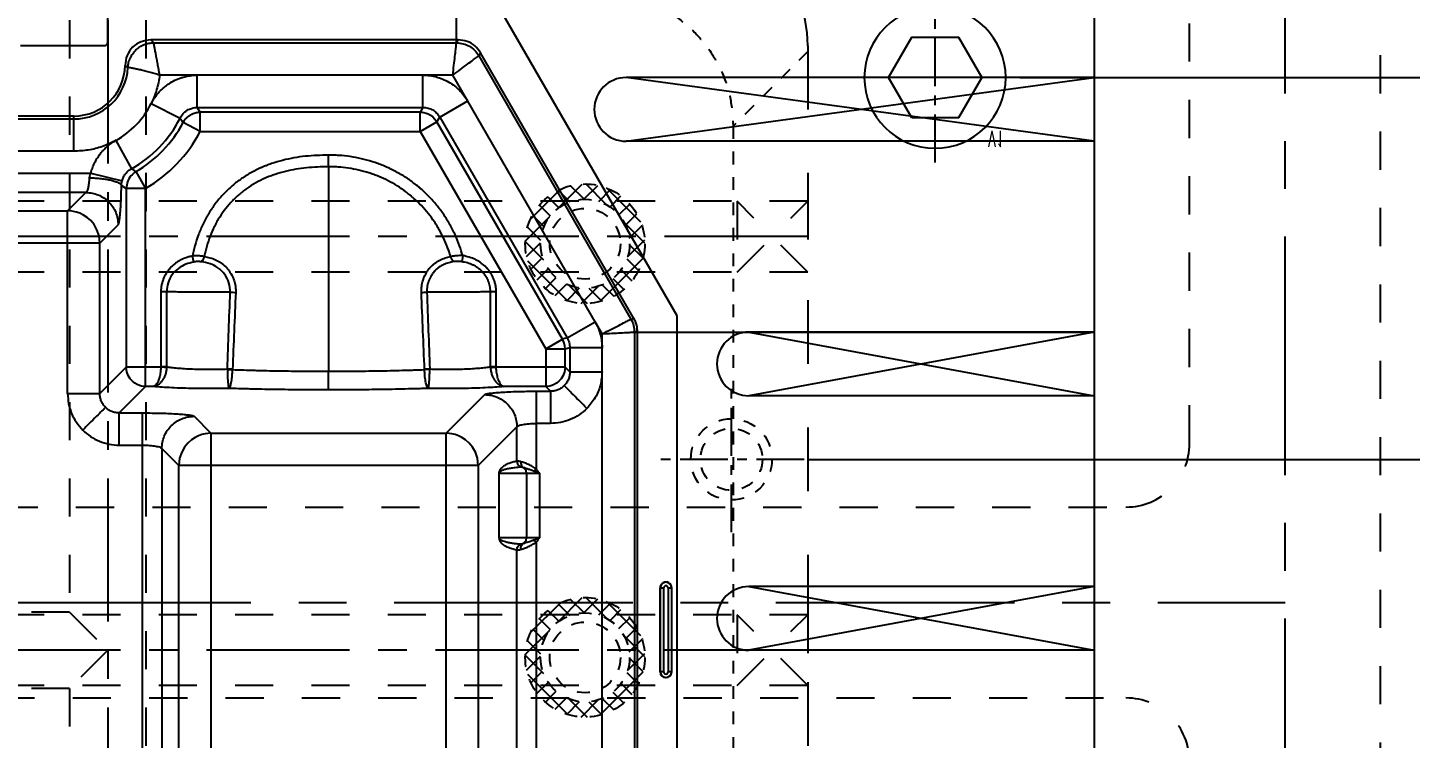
# Model space of a CAD drawing. Extents: x 14103 to 19353, y -3233 to 932.
# Drawn here: x 17406.8 to 17624.1, y 535.2 to 646.9 of the extents above; entities that cross this region are included whole.
import ezdxf
from ezdxf.enums import TextEntityAlignment as Align

# ---------------------------------------------------------------- set-up
doc = ezdxf.new("R2010")
doc.units = 0
doc.header["$LTSCALE"] = 20
doc.header["$MEASUREMENT"] = 0
for name, pattern in [('CENTER', [0.6, 0.375, -0.075, 0.075, -0.075]), ('DASHED', [0.2, 0.1, -0.1]), ('HIDDEN', [0.2, 0.1, -0.1]), ('SOLID', [0])]:
    doc.linetypes.add(name, pattern=pattern)
doc.layers.get('DEFPOINTS').update_dxf_attribs({"linetype": 'CONTINUOUS'})
for name, color, linetype in [('3a', 7, 'CONTINUOUS'), ('CK_LEVEL_1', 1, 'SOLID'), ('DEFAULT_2', 8, 'HIDDEN'), ('DIM', 3, 'CONTINUOUS'), ('HOLD DOWN', 7, 'CONTINUOUS'), ('SCREW', 7, 'CONTINUOUS'), ('VENTING', 7, 'CONTINUOUS'), ('WATER', 9, 'HIDDEN'), ('water-2', 7, 'CONTINUOUS')]:
    doc.layers.add(name, color=color, linetype=linetype)
doc.styles.add('lxy2', font='txt.shx', dxfattribs={"width": 0.6})
doc.dimstyles.new('10', dxfattribs={"dimtxt": 10, "dimasz": 5, "dimexe": 2.5, "dimexo": 0, "dimgap": 1, "dimtad": 0, "dimdsep": 46, "dimtxsty": 'lxy2', "dimcen": -3, "dimclrd": 113, "dimclre": 113, "dimclrt": 3, "dimazin": 2, "dimtfac": 1, "dimtofl": 0, "dimtmove": 0, "dimatfit": 3, "dimfxl": 1, "dimtolj": 1, "dimtzin": 0, "dimarcsym": 0})

# ---------------------------------------------------------------- blocks, each defined once
blk = doc.blocks.new('*D115')
at = {"layer": 'DEFPOINTS', "color": 0}
for p in [(17554.36, 709.09), (17770.26, 709.09), (17204.36, 164.09)]:
    blk.add_point(p, dxfattribs=at)
at = {"layer": 'DIM', "color": 113, "lineweight": -2}
blk.add_line((17554.36, 709.09), (17770.26, 709.09), dxfattribs=at)
at = {"layer": 'DIM', "color": 3, "insert": (17779.26, 709.09), "char_height": 10, "attachment_point": 5, "style": 'lxy2'}
blk.add_mtext('\\A1;545', dxfattribs=at)
blk = doc.blocks.new('*D114')
at = {"layer": 'DEFPOINTS', "color": 0}
for p in [(17517.7, 684.09), (17770.26, 684.09), (17204.36, 164.09)]:
    blk.add_point(p, dxfattribs=at)
at = {"layer": 'DIM', "color": 113, "lineweight": -2}
blk.add_line((17517.7, 684.09), (17770.26, 684.09), dxfattribs=at)
at = {"layer": 'DIM', "color": 3, "insert": (17778.76, 684.09), "char_height": 10, "attachment_point": 5, "style": 'lxy2'}
blk.add_mtext('\\A1;520', dxfattribs=at)
blk = doc.blocks.new('*D113')
at = {"layer": 'DEFPOINTS', "color": 0}
for p in [(17754.36, 864.09), (17770.26, 864.09), (17204.36, 164.09)]:
    blk.add_point(p, dxfattribs=at)
at = {"layer": 'DIM', "color": 113, "lineweight": -2}
blk.add_line((17754.36, 864.09), (17770.26, 864.09), dxfattribs=at)
at = {"layer": 'DIM', "color": 3, "insert": (17778.26, 864.09), "char_height": 10, "attachment_point": 5, "style": 'lxy2'}
blk.add_mtext('\\A1;700', dxfattribs=at)
blk = doc.blocks.new('*D117')
at = {"layer": 'DEFPOINTS', "color": 0}
for p in [(17562.7, 639.09), (17770.26, 639.09), (17204.36, 164.09)]:
    blk.add_point(p, dxfattribs=at)
at = {"layer": 'DIM', "color": 113, "lineweight": -2}
blk.add_line((17562.7, 639.09), (17770.26, 639.09), dxfattribs=at)
at = {"layer": 'DIM', "color": 3, "insert": (17779.26, 639.09), "char_height": 10, "attachment_point": 5, "style": 'lxy2'}
blk.add_mtext('\\A1;475', dxfattribs=at)
blk = doc.blocks.new('*D116')
at = {"layer": 'DEFPOINTS', "color": 0}
for p in [(17760.7, 664.09), (17770.26, 664.09), (17204.36, 164.09)]:
    blk.add_point(p, dxfattribs=at)
at = {"layer": 'DIM', "color": 113, "lineweight": -2}
blk.add_line((17760.7, 664.09), (17770.26, 664.09), dxfattribs=at)
at = {"layer": 'DIM', "color": 3, "insert": (17778.26, 664.09), "char_height": 10, "attachment_point": 5, "style": 'lxy2'}
blk.add_mtext('\\A1;500', dxfattribs=at)
blk = doc.blocks.new('*D85')
at = {"layer": 'DEFPOINTS', "color": 0}
for p in [(17529.36, 579.09), (17770.26, 579.09), (17204.36, 164.09)]:
    blk.add_point(p, dxfattribs=at)
at = {"layer": 'DIM', "color": 113, "lineweight": -2}
blk.add_line((17529.36, 579.09), (17770.26, 579.09), dxfattribs=at)
at = {"layer": 'DIM', "color": 3, "insert": (17778.26, 579.09), "char_height": 10, "attachment_point": 5, "style": 'lxy2'}
blk.add_mtext('\\A1;415', dxfattribs=at)
blk = doc.blocks.new('AC_LXY_BLK610')
at = {"layer": 'SCREW', "color": 1, "linetype": 'CENTER'}
for p, q in [((0, 13.33), (0, -13.34)), ((13.33, 0), (-13.34, 0))]:
    blk.add_line(p, q, dxfattribs=at)
at = {"layer": 'SCREW', "color": 0, "linetype": 'ByBlock'}
blk.add_lwpolyline([(-3.67, 6.35), (-7.33, 0), (-3.67, -6.35), (3.67, -6.35), (7.33, 0), (3.67, 6.35)], close=True, dxfattribs=at)
blk.add_circle((0, 0), 11.11, dxfattribs=at)
at = {"layer": 'SCREW', "style": 'lxy2', "width": 0.6}
blk.add_text('V1', height=2.5, dxfattribs=at).set_placement((9.63, 9.63), align=Align.MIDDLE_CENTER)

msp = doc.modelspace()

# ---------------------------------------------------------------- hatches: boundary and pattern name
at = {"layer": 'WATER', "linetype": 'ByBlock'}
h = msp.add_hatch(dxfattribs=at)
h.set_pattern_fill('ANSI37', color=256, scale=15, angle=90, style=0)
h.set_pattern_definition([(315, (16753.0685, 15817.9124), (1.32582521, 1.32582521), []), (45, (16753.0685, 15817.9124), (-1.32582521, 1.32582521), [])])
edge = h.paths.add_edge_path(flags=16)
edge.add_arc((17494.363, 612.97), 7, 0, 360)
edge = h.paths.add_edge_path()
edge.add_arc((17494.363, 612.97), 9.396, 0, 360)
h = msp.add_hatch(dxfattribs=at)
h.set_pattern_fill('ANSI37', color=256, scale=15, angle=90, style=0)
h.set_pattern_definition([(315, (16753.0685, 15752.9124), (1.32582521, 1.32582521), []), (45, (16753.0685, 15752.9124), (-1.32582521, 1.32582521), [])])
edge = h.paths.add_edge_path(flags=16)
edge.add_arc((17494.363, 547.97), 7, 0, 360)
edge = h.paths.add_edge_path()
edge.add_arc((17494.363, 547.97), 9.396, 0, 360)

# ---------------------------------------------------------------- linework, layer by layer
at = {"layer": '3a', "color": 4, "linetype": 'Continuous'}
for p, q in [((17419.304, 651.271), (17419.304, 644.584)), ((17508.847, 601.631), (17480.187, 651.271)), ((17418.795, 644.077), (17405.639, 644.077)), ((17474.437, 645.018), (17426.124, 645.018)), ((17426.124, 645.018), (17426.578, 644.551)), ((17426.578, 644.551), (17474.168, 644.551)), ((17474.168, 644.551), (17474.437, 645.018)), ((17477.951, 642.989), (17477.682, 642.522)), ((17477.682, 642.522), (17501.583, 601.123)), ((17502.05, 601.248), (17477.951, 642.989)), ((17473.582, 639.479), (17427.512, 639.479)), ((17433.428, 634.398), (17433.428, 639.47)), ((17468.895, 634.398), (17468.895, 639.47)), ((17495.959, 600.702), (17473.582, 639.479)), ((17426.177, 634.993), (17430.712, 632.721)), ((17471.525, 632.879), (17475.918, 635.415)), ((17414.041, 633.046), (17372.877, 633.046)), ((17372.877, 632.579), (17414.041, 632.579)), ((17414.041, 627.508), (17414.041, 633.046)), ((17433.428, 634.398), (17468.895, 634.398)), ((17433.885, 633.648), (17433.428, 634.398)), ((17468.462, 633.648), (17433.885, 633.648)), ((17433.885, 630.611), (17433.885, 633.648)), ((17468.895, 634.398), (17468.462, 633.648)), ((17468.462, 630.611), (17468.462, 633.648)), ((17471.093, 632.13), (17471.525, 632.879)), ((17471.525, 632.879), (17491.567, 598.166)), ((17433.885, 630.611), (17431.198, 632.027)), ((17433.885, 630.611), (17468.462, 630.611)), ((17468.462, 630.611), (17471.093, 632.13)), ((17468.462, 630.611), (17488.187, 596.446)), ((17490.818, 597.965), (17471.093, 632.13)), ((17420.627, 629.203), (17423.088, 624.769)), ((17414.041, 627.508), (17372.877, 627.508)), ((17352.2, 624.065), (17416.7, 624.065)), ((17416.7, 624.065), (17421.611, 622.846)), ((17423.785, 624.303), (17425.312, 621.676)), ((17421.508, 622.122), (17422.274, 621.676)), ((17422.274, 621.676), (17422.274, 593.577)), ((17425.312, 621.676), (17422.274, 621.676)), ((17425.312, 590.539), (17425.312, 621.676)), ((17415.934, 621.027), (17353.465, 621.027)), ((17413.055, 618.149), (17415.934, 621.027)), ((17334.439, 618.149), (17413.055, 618.149)), ((17413.055, 589.421), (17413.055, 618.149)), ((17418.118, 613.086), (17420.996, 615.965)), ((17418.118, 613.086), (17329.376, 613.086)), ((17418.118, 589.421), (17418.118, 613.086)), ((17432.867, 610.1), (17432.672, 611.045)), ((17475.14, 611.1), (17474.975, 610.146)), ((17428.611, 605.44), (17427.707, 605.44)), ((17427.707, 605.44), (17427.707, 593.654)), ((17428.611, 605.44), (17428.611, 593.654)), ((17480.399, 605.44), (17479.494, 605.44)), ((17479.494, 593.654), (17479.494, 605.44)), ((17480.399, 593.654), (17480.399, 605.44)), ((17491.567, 598.166), (17495.959, 600.702)), ((17497.055, 598.822), (17495.921, 600.766)), ((17501.583, 601.123), (17502.05, 601.248)), ((17508.847, 532.245), (17508.847, 601.631)), ((17488.187, 596.446), (17490.818, 597.965)), ((17491.567, 598.166), (17490.818, 597.965)), ((17497.055, 286.674), (17497.055, 598.822)), ((17502.594, 599.219), (17502.127, 599.094)), ((17502.127, 599.094), (17502.127, 286.674)), ((17502.594, 286.674), (17502.594, 599.219)), ((17488.187, 596.446), (17491.225, 596.446)), ((17488.187, 596.446), (17488.187, 590.539)), ((17491.225, 596.446), (17491.974, 596.647)), ((17491.225, 593.577), (17491.225, 596.446)), ((17491.974, 596.647), (17491.974, 592.828)), ((17491.974, 596.647), (17497.046, 596.647)), ((17422.274, 593.577), (17418.118, 589.421)), ((17427.705, 593.577), (17422.274, 593.577)), ((17428.611, 593.654), (17427.707, 593.654)), ((17480.399, 593.654), (17479.494, 593.654)), ((17491.225, 593.577), (17480.4, 593.577)), ((17491.974, 592.828), (17491.225, 593.577)), ((17491.974, 592.828), (17497.046, 592.828)), ((17413.055, 589.421), (17418.118, 589.421)), ((17425.312, 590.539), (17421.155, 586.383)), ((17426.55, 590.539), (17425.312, 590.539)), ((17472.528, 583.188), (17478.602, 589.262)), ((17488.187, 590.539), (17481.556, 590.539)), ((17486.702, 589.79), (17486.702, 577.568)), ((17486.702, 589.79), (17488.936, 589.79)), ((17488.936, 589.79), (17488.187, 590.539)), ((17488.936, 589.79), (17488.936, 584.727)), ((17421.155, 581.321), (17421.155, 586.383)), ((17421.155, 586.383), (17424.81, 586.383)), ((17424.81, 423.297), (17424.81, 586.383)), ((17432.911, 585.855), (17435.577, 583.188)), ((17488.936, 584.727), (17486.702, 584.727)), ((17435.577, 583.188), (17472.528, 583.188)), ((17435.577, 583.188), (17435.577, 426.492)), ((17472.528, 426.492), (17472.528, 583.188)), ((17483.664, 584.199), (17477.591, 578.126)), ((17483.664, 578.833), (17483.664, 584.199)), ((17421.155, 581.321), (17424.81, 581.321)), ((17427.848, 580.792), (17427.848, 428.888)), ((17430.515, 578.126), (17427.848, 580.792)), ((17477.591, 578.126), (17430.515, 578.126)), ((17430.515, 431.555), (17430.515, 578.126)), ((17477.591, 578.126), (17477.591, 431.555)), ((17480.88, 566.755), (17480.88, 576.905)), ((17480.883, 576.905), (17487.19, 576.905)), ((17485.171, 576.905), (17485.171, 566.755)), ((17486.702, 577.568), (17486.286, 577.237)), ((17487.19, 576.905), (17487.19, 566.755)), ((17487.19, 566.755), (17480.883, 566.755)), ((17486.702, 566.093), (17486.286, 566.424)), ((17486.702, 566.093), (17486.702, 443.588)), ((17483.664, 444.853), (17483.664, 564.828)), ((17506.157, 558.889), (17506.157, 545.694)), ((17506.157, 558.889), (17506.727, 558.889)), ((17506.193, 545.694), (17506.193, 558.889)), ((17506.727, 545.694), (17506.727, 558.889)), ((17507.415, 558.889), (17507.415, 545.694)), ((17507.415, 558.889), (17507.984, 558.889)), ((17507.949, 558.889), (17507.949, 545.694)), ((17507.984, 545.694), (17507.984, 558.889)), ((17506.727, 545.694), (17506.157, 545.694)), ((17507.984, 545.694), (17507.415, 545.694))]:
    msp.add_line(p, q, dxfattribs=at)
for points in [[(17468.462, 633.648), (17468.753, 633.634), (17469.05, 633.589), (17469.374, 633.506), (17469.718, 633.374), (17470.074, 633.183), (17470.432, 632.92), (17470.779, 632.573), (17471.093, 632.13)], [(17418.118, 613.086), (17417.985, 614.213), (17417.656, 615.176), (17417.201, 615.971), (17416.674, 616.609), (17416.113, 617.106), (17415.546, 617.481), (17414.99, 617.755), (17414.459, 617.943), (17413.964, 618.062), (17413.516, 618.125), (17413.055, 618.149)], [(17491.225, 596.446), (17491.178, 596.974), (17491.041, 597.485), (17490.818, 597.965)], [(17425.312, 590.539), (17425.001, 590.557), (17424.683, 590.608), (17424.337, 590.705), (17423.973, 590.857), (17423.599, 591.076), (17423.229, 591.376), (17422.88, 591.768), (17422.579, 592.264), (17422.361, 592.868), (17422.274, 593.577)], [(17491.225, 593.577), (17491.137, 592.866), (17490.918, 592.261), (17490.617, 591.766), (17490.269, 591.375), (17489.9, 591.077), (17489.529, 590.858), (17489.168, 590.707), (17488.825, 590.61), (17488.512, 590.558), (17488.187, 590.539)], [(17435.577, 583.188), (17435.1, 583.164), (17434.649, 583.098), (17434.156, 582.978), (17433.627, 582.788), (17433.075, 582.515), (17432.511, 582.139), (17431.953, 581.643), (17431.428, 581.006), (17430.975, 580.213), (17430.647, 579.251), (17430.515, 578.126)], [(17477.591, 578.126), (17477.458, 579.253), (17477.129, 580.216), (17476.674, 581.011), (17476.147, 581.649), (17475.586, 582.146), (17475.019, 582.521), (17474.463, 582.794), (17473.932, 582.983), (17473.437, 583.102), (17472.989, 583.165), (17472.528, 583.188)], [(17485.171, 576.905), (17485.105, 577.267), (17484.915, 577.581), (17484.626, 577.806)], [(17484.626, 565.854), (17484.915, 566.08), (17485.105, 566.394), (17485.171, 566.755)]]:
    msp.add_lwpolyline(points, dxfattribs=at)
for centre, radius, start, end in [((17414.041, 641.073), 8.027, 270, 359.46428), ((17414.041, 641.073), 8.494, 270, 357.35158), ((17414.041, 641.073), 13.575, 299.02666, 333.38907), ((17414.041, 641.073), 18.647, 299.02666, 333.38907), ((17414.041, 641.073), 19.396, 300.15972, 332.20102), ((17414.041, 641.073), 22.433, 300.15972, 332.20102), ((17507.071, 558.889), 0.913, 359.99999, 180.00001), ((17507.071, 558.889), 0.878, 360, 180), ((17507.071, 558.889), 0.344, 360, 180), ((17507.071, 545.694), 0.913, 180, 0), ((17507.071, 545.694), 0.878, 180, 360), ((17507.071, 545.694), 0.344, 180, 0)]:
    msp.add_arc(centre, radius, start, end, dxfattribs=at)
for points in [[(17419.304, 644.584), (17419.232, 644.324), (17419.044, 644.141), (17418.795, 644.077)], [(17426.124, 645.018), (17424.58, 644.712), (17423.268, 643.843), (17422.387, 642.54), (17422.067, 640.998)], [(17422.525, 640.681), (17422.635, 641.444), (17422.887, 642.174), (17423.273, 642.842), (17423.778, 643.426), (17424.384, 643.904), (17425.07, 644.258), (17425.81, 644.476), (17426.578, 644.551)], [(17427.512, 639.479), (17427.358, 640.342), (17427.281, 640.767), (17427.205, 641.186), (17427.058, 641.99), (17426.987, 642.375), (17426.918, 642.747), (17426.853, 643.097), (17426.792, 643.423), (17426.736, 643.722), (17426.686, 643.987), (17426.578, 644.551)], [(17473.582, 639.479), (17473.76, 641.018), (17473.92, 642.411), (17474.049, 643.526), (17474.134, 644.262), (17474.168, 644.551)], [(17474.168, 644.551), (17475.218, 644.412), (17476.196, 644.006), (17477.036, 643.362), (17477.682, 642.522)], [(17477.951, 642.989), (17477.045, 644.068), (17475.825, 644.773), (17474.437, 645.018)], [(17473.582, 639.479), (17474.826, 640.402), (17475.952, 641.238), (17476.853, 641.907), (17477.448, 642.348), (17477.682, 642.522)], [(17422.067, 640.998), (17422.37, 640.789), (17422.524, 640.679)], [(17427.512, 639.479), (17426.672, 639.725), (17426.256, 639.84), (17425.845, 639.95), (17425.056, 640.149), (17424.677, 640.239), (17424.311, 640.323), (17423.965, 640.399), (17423.643, 640.467), (17423.347, 640.526), (17423.084, 640.578), (17422.525, 640.681)], [(17427.512, 639.479), (17427.04, 637.187), (17426.159, 634.95)], [(17426.165, 634.947), (17426.186, 634.988), (17426.456, 635.484), (17426.604, 635.725), (17426.759, 635.959), (17427.454, 636.832), (17428.265, 637.602), (17428.485, 637.778), (17428.711, 637.946), (17429.176, 638.255), (17430.162, 638.774), (17430.684, 638.982), (17430.951, 639.073), (17431.22, 639.154), (17432.311, 639.383), (17433.428, 639.46), (17433.502, 639.46)], [(17468.826, 639.46), (17468.895, 639.46), (17470.992, 639.184), (17472.945, 638.376), (17474.622, 637.088), (17475.91, 635.41), (17475.946, 635.346)], [(17430.712, 632.721), (17431.186, 633.415), (17431.489, 633.705), (17431.831, 633.95), (17432.201, 634.144), (17433.428, 634.398)], [(17431.198, 632.027), (17431.035, 632.262), (17430.873, 632.493), (17430.712, 632.721)], [(17431.198, 632.027), (17431.505, 632.496), (17431.853, 632.865), (17432.216, 633.146), (17432.58, 633.351), (17432.933, 633.493), (17433.266, 633.583), (17433.572, 633.631), (17433.885, 633.648)], [(17468.895, 634.398), (17469.683, 634.297), (17470.416, 633.995), (17471.044, 633.511), (17471.525, 632.879)], [(17420.691, 629.242), (17418.517, 628.27), (17416.3, 627.695), (17414.041, 627.508)], [(17416.701, 624.065), (17416.943, 624.865), (17417.096, 625.254), (17417.267, 625.634), (17417.664, 626.36), (17418.133, 627.041), (17418.395, 627.365), (17418.674, 627.676), (17419.274, 628.248), (17419.926, 628.755), (17420.632, 629.195), (17420.697, 629.231)], [(17454.051, 626.906), (17450.406, 626.716), (17448.611, 626.461), (17446.839, 626.08), (17445.092, 625.559), (17444.228, 625.24), (17443.8, 625.065), (17443.376, 624.881), (17441.738, 624.052), (17440.194, 623.071), (17438.747, 621.931), (17438.067, 621.305), (17437.425, 620.648), (17436.251, 619.246), (17435.221, 617.728), (17434.986, 617.331), (17434.76, 616.926), (17434.34, 616.105), (17433.62, 614.416), (17433.055, 612.67), (17432.828, 611.777), (17432.728, 611.325), (17432.672, 611.045)], [(17454.055, 625.076), (17454.053, 625.637), (17454.051, 626.257), (17454.05, 626.907)], [(17475.14, 611.1), (17474.65, 612.646), (17473.979, 614.302), (17473.171, 615.905), (17472.947, 616.297), (17472.714, 616.685), (17472.226, 617.443), (17471.165, 618.885), (17469.989, 620.229), (17468.698, 621.475), (17468.357, 621.771), (17468.009, 622.06), (17467.298, 622.613), (17465.818, 623.62), (17464.266, 624.497), (17462.64, 625.243), (17461.8, 625.567), (17461.373, 625.717), (17460.944, 625.858), (17459.212, 626.329), (17457.457, 626.658), (17455.679, 626.85), (17454.781, 626.895), (17454.33, 626.905), (17454.104, 626.907), (17454.076, 626.907), (17454.062, 626.907), (17454.055, 626.907), (17454.051, 626.907)], [(17416.7, 624.065), (17416.517, 623.701), (17416.446, 623.336)], [(17421.611, 622.846), (17421.702, 623.147), (17421.823, 623.435), (17421.971, 623.708), (17422.148, 623.963), (17422.351, 624.201), (17422.577, 624.415), (17422.822, 624.604), (17423.088, 624.769)], [(17423.785, 624.303), (17422.983, 623.624), (17422.458, 622.711), (17422.274, 621.676)], [(17423.088, 624.769), (17423.317, 624.615), (17423.55, 624.459), (17423.785, 624.303)], [(17454.052, 625.076), (17450.603, 624.909), (17448.926, 624.683), (17447.282, 624.345), (17445.67, 623.88), (17444.877, 623.595), (17444.484, 623.439), (17444.097, 623.274), (17442.603, 622.53), (17441.201, 621.648), (17439.893, 620.621), (17439.281, 620.055), (17438.703, 619.461), (17437.65, 618.191), (17436.729, 616.811), (17436.52, 616.449), (17436.319, 616.081), (17435.944, 615.331), (17435.306, 613.787), (17434.808, 612.185), (17434.61, 611.364), (17434.527, 610.971)], [(17454.055, 625.076), (17454.055, 619.375), (17454.055, 613.074), (17454.055, 606.268)], [(17473.243, 610.945), (17472.894, 612.017), (17472.284, 613.534), (17471.549, 615), (17471.345, 615.359), (17471.133, 615.714), (17470.689, 616.408), (17469.723, 617.727), (17468.652, 618.957), (17467.476, 620.096), (17467.166, 620.367), (17466.848, 620.632), (17466.199, 621.138), (17464.85, 622.06), (17463.431, 622.863), (17461.945, 623.547), (17461.176, 623.845), (17460.785, 623.982), (17460.391, 624.111), (17458.803, 624.544), (17457.19, 624.847), (17455.552, 625.024), (17454.724, 625.065), (17454.055, 625.076)], [(17416.445, 623.336), (17416.417, 622.882), (17416.376, 622.457), (17416.323, 622.071), (17416.26, 621.735), (17416.187, 621.456), (17416.065, 621.161), (17415.934, 621.027)], [(17416.445, 623.336), (17417.393, 623.3), (17418.308, 623.221), (17419.156, 623.105), (17419.91, 622.953), (17420.541, 622.772), (17421.029, 622.569), (17421.355, 622.35), (17421.508, 622.122)], [(17420.996, 615.965), (17421.085, 616.153), (17421.17, 616.538), (17421.25, 617.109), (17421.322, 617.852), (17421.386, 618.748), (17421.439, 619.776), (17421.48, 620.91), (17421.508, 622.122)], [(17421.508, 622.122), (17421.541, 622.483), (17421.611, 622.846)], [(17415.934, 621.027), (17416.918, 620.926), (17417.865, 620.635), (17418.739, 620.165), (17419.505, 619.536), (17420.135, 618.77), (17420.604, 617.896), (17420.895, 616.949), (17420.996, 615.965)], [(17432.672, 611.045), (17432.174, 610.926), (17431.687, 610.775), (17430.758, 610.371), (17430.318, 610.115), (17430.106, 609.972), (17429.901, 609.822), (17429.155, 609.139), (17428.987, 608.947), (17428.827, 608.747), (17428.538, 608.329), (17428.083, 607.426), (17427.995, 607.186), (17427.919, 606.942), (17427.801, 606.45), (17427.707, 605.44)], [(17434.527, 610.971), (17434.104, 611.029), (17433.762, 611.056), (17433.402, 611.068), (17432.672, 611.045)], [(17434.026, 610.14), (17434.455, 610.698), (17434.527, 610.971)], [(17434.527, 610.971), (17435.416, 610.777), (17436.291, 610.459), (17436.72, 610.243), (17437.138, 609.983), (17437.906, 609.338), (17438.083, 609.149), (17438.253, 608.948), (17438.565, 608.521), (17439.067, 607.564), (17439.166, 607.303), (17439.278, 606.952)], [(17468.689, 606.267), (17468.909, 607.234), (17468.995, 607.487), (17469.446, 608.433), (17469.583, 608.651), (17469.729, 608.86), (17470.044, 609.247), (17470.387, 609.596), (17470.757, 609.905), (17471.548, 610.397), (17471.964, 610.584), (17472.387, 610.735), (17473.243, 610.945)], [(17475.14, 611.1), (17474.892, 611.105), (17474.64, 611.102), (17474.149, 611.075), (17473.793, 611.038), (17473.243, 610.945)], [(17473.243, 610.945), (17473.325, 610.682), (17473.767, 610.159)], [(17480.399, 605.44), (17480.373, 605.97), (17480.296, 606.491), (17480.17, 607), (17479.993, 607.499), (17479.769, 607.977), (17479.503, 608.429), (17479.195, 608.854), (17479.025, 609.056), (17478.845, 609.251), (17478.049, 609.937), (17477.608, 610.225), (17477.141, 610.475), (17476.164, 610.858), (17475.14, 611.1)], [(17432.867, 610.1), (17431.643, 609.748), (17430.477, 609.1), (17429.484, 608.104), (17428.828, 606.821), (17428.611, 605.44)], [(17434.026, 610.14), (17433.758, 610.164), (17433.468, 610.166), (17432.867, 610.1)], [(17438.599, 605.358), (17438.405, 606.816), (17437.71, 608.187), (17436.655, 609.206), (17435.425, 609.819), (17434.026, 610.14)], [(17473.767, 610.159), (17472.935, 609.979), (17472.532, 609.849), (17472.14, 609.688), (17471.408, 609.267), (17471.07, 609.002), (17470.758, 608.702), (17470.475, 608.37), (17470.221, 608.004), (17469.819, 607.192), (17469.675, 606.751), (17469.572, 606.295), (17469.515, 605.831), (17469.509, 605.358)], [(17474.975, 610.146), (17474.349, 610.197), (17473.767, 610.159)], [(17479.494, 605.44), (17479.473, 605.882), (17479.409, 606.316), (17479.303, 606.74), (17479.155, 607.155), (17478.967, 607.554), (17478.742, 607.93), (17478.482, 608.284), (17478.186, 608.614), (17477.51, 609.185), (17477.133, 609.423), (17476.732, 609.631), (17475.884, 609.947), (17474.975, 610.146)], [(17439.278, 606.952), (17439.387, 606.468), (17439.454, 605.922), (17439.464, 605.323)], [(17454.055, 606.268), (17454.055, 601.995), (17454.055, 597.551), (17454.055, 592.932)], [(17468.644, 605.323), (17468.651, 605.891), (17468.689, 606.267)], [(17438.599, 605.358), (17437.295, 605.348), (17435.829, 605.342), (17434.346, 605.344), (17432.905, 605.352), (17431.558, 605.367), (17430.357, 605.387), (17429.346, 605.413), (17428.611, 605.44)], [(17438.148, 593.296), (17438.599, 605.358)], [(17438.599, 605.358), (17439.032, 605.339), (17439.464, 605.323)], [(17439.464, 605.323), (17438.961, 593.196)], [(17468.644, 605.323), (17469.075, 605.339), (17469.509, 605.358)], [(17469.147, 593.196), (17468.644, 605.323)], [(17479.494, 605.44), (17478.759, 605.413), (17477.749, 605.387), (17476.547, 605.367), (17475.2, 605.352), (17473.757, 605.344), (17472.275, 605.342), (17470.808, 605.348), (17469.509, 605.358)], [(17469.509, 605.358), (17469.959, 593.296)], [(17495.914, 600.762), (17495.951, 600.697), (17496.761, 598.743), (17497.037, 596.647), (17497.036, 596.573)], [(17497.055, 598.822), (17498.426, 599.518), (17499.668, 600.15), (17500.665, 600.656), (17501.324, 600.991), (17501.583, 601.123)], [(17501.583, 601.123), (17501.988, 600.144), (17502.127, 599.094)], [(17502.594, 599.219), (17502.532, 599.924), (17502.349, 600.607), (17502.05, 601.248)], [(17491.567, 598.166), (17491.871, 597.433), (17491.974, 596.647)], [(17497.055, 598.822), (17498.59, 598.905), (17499.982, 598.979), (17501.098, 599.039), (17501.837, 599.079), (17502.127, 599.094)], [(17427.705, 593.577), (17427.67, 593.036), (17427.607, 592.567), (17427.526, 592.166), (17427.435, 591.83), (17427.341, 591.551), (17427.156, 591.136), (17426.985, 590.867), (17426.55, 590.539)], [(17428.607, 593.538), (17428.581, 593.229), (17428.532, 592.928), (17428.462, 592.636), (17428.374, 592.355), (17428.152, 591.847), (17428.021, 591.62), (17427.877, 591.41), (17427.57, 591.059), (17426.894, 590.619), (17426.55, 590.539)], [(17428.607, 593.538), (17428.347, 593.549), (17427.98, 593.565), (17427.706, 593.616)], [(17428.607, 593.538), (17428.611, 593.654)], [(17428.611, 593.654), (17429.326, 593.543), (17430.28, 593.441), (17431.409, 593.358), (17432.676, 593.296), (17434.037, 593.259), (17435.445, 593.246), (17436.853, 593.26), (17438.148, 593.296)], [(17438.148, 593.199), (17438.148, 593.296)], [(17438.963, 593.26), (17438.56, 593.276), (17438.148, 593.296)], [(17469.959, 593.296), (17469.547, 593.276), (17469.144, 593.26)], [(17469.959, 593.199), (17469.548, 593.194), (17469.145, 593.228)], [(17469.959, 593.296), (17471.255, 593.26), (17472.662, 593.246), (17474.07, 593.259), (17475.43, 593.296), (17476.697, 593.358), (17477.826, 593.441), (17478.779, 593.543), (17479.494, 593.654)], [(17469.959, 593.199), (17469.959, 593.296)], [(17479.498, 593.538), (17479.494, 593.654)], [(17479.498, 593.538), (17480.038, 593.561), (17480.4, 593.577)], [(17479.498, 593.538), (17479.573, 592.931), (17479.642, 592.639), (17479.731, 592.358), (17479.952, 591.849), (17480.083, 591.622), (17480.227, 591.412), (17480.534, 591.06), (17481.211, 590.62), (17481.556, 590.539)], [(17481.556, 590.539), (17481.272, 590.697), (17481.041, 590.981), (17480.862, 591.314), (17480.673, 591.82), (17480.582, 592.155), (17480.5, 592.558), (17480.436, 593.031), (17480.4, 593.577)], [(17438.148, 593.199), (17438.161, 592.618), (17438.171, 592.34), (17438.184, 592.07), (17438.199, 591.813), (17438.231, 591.347), (17438.266, 590.949), (17438.3, 590.634), (17438.337, 590.362), (17438.365, 590.238)], [(17438.148, 593.199), (17438.559, 593.194), (17438.962, 593.196)], [(17438.365, 590.238), (17438.577, 590.507), (17438.675, 590.779), (17438.763, 591.136), (17438.838, 591.569), (17438.898, 592.067), (17438.922, 592.337), (17438.94, 592.616), (17438.962, 593.196)], [(17438.961, 593.196), (17442.49, 593.081), (17442.959, 593.068), (17443.429, 593.056), (17444.374, 593.034), (17446.283, 592.997), (17450.17, 592.948), (17452.148, 592.936), (17453.146, 592.933), (17453.647, 592.932), (17454.052, 592.932)], [(17454.05, 590.001), (17454.052, 590.28), (17454.053, 590.928), (17454.054, 591.849), (17454.054, 592.932)], [(17454.055, 592.932), (17454.958, 592.933), (17455.958, 592.936), (17457.937, 592.948), (17461.824, 592.997), (17465.614, 593.08), (17466.08, 593.093), (17466.542, 593.107), (17467.454, 593.136), (17469.147, 593.196)], [(17469.744, 590.238), (17469.531, 590.507), (17469.433, 590.78), (17469.345, 591.137), (17469.269, 591.571), (17469.209, 592.069), (17469.186, 592.339), (17469.167, 592.617), (17469.145, 593.196)], [(17469.744, 590.238), (17469.793, 590.508), (17469.825, 590.782), (17469.859, 591.139), (17469.893, 591.573), (17469.924, 592.072), (17469.937, 592.342), (17469.947, 592.62), (17469.959, 593.199)], [(17491.974, 592.828), (17491.92, 592.23), (17491.75, 591.657), (17491.472, 591.129), (17491.095, 590.669)], [(17497.046, 592.898), (17496.766, 590.746), (17495.956, 588.785), (17494.665, 587.098)], [(17413.055, 589.421), (17413.211, 587.838), (17413.671, 586.318), (17414.419, 584.918), (17415.425, 583.691)], [(17418.996, 587.262), (17418.62, 587.723), (17418.341, 588.25), (17418.172, 588.823), (17418.118, 589.421)], [(17438.365, 590.238), (17437.423, 590.222), (17435.455, 590.209), (17433.486, 590.221), (17431.583, 590.259), (17429.811, 590.32), (17428.232, 590.403), (17426.898, 590.505), (17426.55, 590.539)], [(17454.051, 590.001), (17453.072, 590.001), (17451.992, 590.004), (17449.848, 590.016), (17445.618, 590.065), (17443.534, 590.102), (17442.501, 590.124), (17441.986, 590.136), (17441.472, 590.148), (17438.365, 590.238)], [(17469.744, 590.238), (17468.649, 590.203), (17467.649, 590.175), (17467.143, 590.161), (17466.632, 590.148), (17462.488, 590.064), (17458.258, 590.016), (17456.112, 590.004), (17455.032, 590.001), (17454.49, 590.001), (17454.051, 590.001)], [(17481.556, 590.539), (17481.208, 590.505), (17479.874, 590.403), (17478.295, 590.32), (17476.524, 590.259), (17474.622, 590.221), (17472.653, 590.209), (17470.685, 590.222), (17469.744, 590.238)], [(17478.602, 589.262), (17478.849, 589.367), (17479.373, 589.467), (17480.154, 589.558), (17481.164, 589.637), (17482.369, 589.702), (17483.726, 589.75), (17485.187, 589.78), (17486.702, 589.79)], [(17478.602, 589.262), (17479.586, 589.16), (17480.533, 588.869), (17481.407, 588.4), (17482.173, 587.77), (17482.803, 587.004), (17483.272, 586.131), (17483.563, 585.184), (17483.664, 584.199)], [(17491.095, 590.669), (17490.635, 590.292), (17490.107, 590.013), (17489.534, 589.844), (17488.936, 589.79)], [(17494.665, 587.098), (17493.375, 588.389), (17492.257, 589.507), (17491.461, 590.303), (17491.095, 590.669)], [(17418.996, 587.262), (17418.63, 586.896), (17417.835, 586.1), (17416.716, 584.981), (17415.425, 583.691)], [(17421.155, 586.383), (17420.558, 586.437), (17419.984, 586.607), (17419.457, 586.885), (17418.996, 587.262)], [(17494.665, 587.098), (17493.439, 586.092), (17492.038, 585.345), (17490.519, 584.882), (17488.936, 584.727)], [(17424.81, 586.383), (17426.325, 586.373), (17427.786, 586.344), (17429.143, 586.296), (17430.348, 586.231), (17431.359, 586.151), (17432.139, 586.06), (17432.663, 585.96), (17432.911, 585.855)], [(17427.848, 580.792), (17427.949, 581.777), (17428.24, 582.724), (17428.71, 583.597), (17429.339, 584.363), (17430.106, 584.993), (17430.979, 585.463), (17431.926, 585.754), (17432.911, 585.855)], [(17483.664, 584.199), (17483.843, 584.355), (17484.246, 584.495), (17484.625, 584.575), (17485.077, 584.64), (17485.586, 584.688), (17486.134, 584.717), (17486.702, 584.727)], [(17415.425, 583.691), (17416.652, 582.684), (17418.053, 581.936), (17419.573, 581.476), (17421.155, 581.321)], [(17424.81, 581.321), (17425.378, 581.311), (17425.926, 581.281), (17426.435, 581.233), (17426.887, 581.168), (17427.266, 581.088), (17427.669, 580.948), (17427.848, 580.792)], [(17480.88, 576.905), (17480.915, 577.171), (17481.009, 577.413), (17481.158, 577.644), (17481.329, 577.834), (17481.526, 578.004), (17481.797, 578.191), (17482.068, 578.34), (17482.416, 578.495), (17482.701, 578.599), (17483.038, 578.699), (17483.664, 578.833)], [(17483.664, 578.833), (17483.714, 578.52), (17483.857, 578.238), (17484.079, 578.014), (17484.36, 577.869)], [(17484.286, 578.707), (17484.045, 578.771), (17483.785, 578.821), (17483.664, 578.833)], [(17484.286, 578.707), (17484.273, 578.425), (17484.626, 577.806)], [(17486.702, 577.568), (17486.424, 577.775), (17486.121, 577.963), (17485.803, 578.131), (17485.476, 578.282), (17485.153, 578.415), (17484.84, 578.529), (17484.548, 578.627), (17484.286, 578.707)], [(17484.36, 577.869), (17484.074, 577.848), (17483.812, 577.825), (17483.351, 577.776), (17482.961, 577.725), (17482.633, 577.672), (17482.356, 577.621), (17482.019, 577.545), (17481.756, 577.475), (17481.493, 577.388), (17481.229, 577.274), (17481.009, 577.13), (17480.883, 576.905)], [(17484.626, 577.806), (17484.532, 577.838), (17484.36, 577.869)], [(17486.286, 577.237), (17486.007, 577.34), (17485.737, 577.434), (17485.487, 577.518), (17485.058, 577.66), (17484.626, 577.806)], [(17487.19, 576.905), (17486.721, 577.073), (17486.286, 577.237)], [(17486.702, 577.568), (17486.951, 577.24), (17487.19, 576.905)], [(17483.664, 564.828), (17483.23, 564.914), (17482.862, 565.011), (17482.552, 565.113), (17482.29, 565.217), (17481.97, 565.371), (17481.721, 565.518), (17481.47, 565.701), (17481.253, 565.905), (17481.084, 566.12), (17480.954, 566.368), (17480.88, 566.755)], [(17480.882, 566.755), (17481.022, 566.519), (17481.431, 566.296), (17481.843, 566.161), (17482.356, 566.04), (17482.956, 565.936), (17483.629, 565.853), (17484.36, 565.791)], [(17483.664, 564.828), (17483.714, 565.14), (17483.857, 565.422), (17484.079, 565.647), (17484.36, 565.792)], [(17484.286, 564.953), (17484.273, 565.235), (17484.626, 565.854)], [(17484.286, 564.953), (17484.84, 565.131), (17485.155, 565.246), (17485.477, 565.378), (17485.803, 565.529), (17486.123, 565.699), (17486.425, 565.886), (17486.702, 566.093)], [(17484.36, 565.791), (17484.397, 565.793), (17484.626, 565.854)], [(17484.626, 565.854), (17484.885, 565.943), (17485.259, 566.067), (17485.61, 566.184), (17486.008, 566.32), (17486.286, 566.424)], [(17486.286, 566.424), (17486.721, 566.588), (17487.19, 566.755)], [(17487.19, 566.755), (17486.951, 566.42), (17486.702, 566.093)], [(17483.664, 564.828), (17483.857, 564.851), (17484.286, 564.953)]]:
    msp.add_spline(points, degree=3, dxfattribs=at)
at = {"layer": 'CK_LEVEL_1', "color": 9, "linetype": 'DASHED', "ltscale": 3}
for p, q in [((17589.363, 581.59), (17589.363, 759.09)), ((17619.363, -203.41), (17619.363, 759.09)), ((16934.363, 571.59), (17579.363, 571.59)), ((17221.861, 541.59), (17579.363, 541.59))]:
    msp.add_line(p, q, dxfattribs=at)
at = {"layer": 'CK_LEVEL_1', "color": 2, "linetype": 'CENTER', "ltscale": 5}
for p, q in [((17604.363, -203.41), (17604.363, 759.09)), ((16924.363, 556.59), (17604.363, 556.59))]:
    msp.add_line(p, q, dxfattribs=at)
at = {"layer": 'CK_LEVEL_1', "color": 9, "linetype": 'DASHED', "ltscale": 3}
for centre, start, end in [((17579.363, 581.59), 270, 0), ((17579.363, 531.59), 0, 90)]:
    msp.add_arc(centre, 10, start, end, dxfattribs=at)
at = {"layer": 'DEFAULT_2', "color": 8, "linetype": 'HIDDEN'}
for p, q in [((17529.363, 643.171), (17517.639, 631.448)), ((17517.639, 631.448), (17517.639, 260.091))]:
    msp.add_line(p, q, dxfattribs=at)
msp.add_spline([(17496.719, 652.368), (17500.626, 652.002), (17504.593, 650.837), (17508.206, 648.946), (17511.352, 646.418), (17513.961, 643.317), (17515.946, 639.712), (17517.202, 635.715), (17517.639, 631.448)], degree=3, dxfattribs=at)
at = {"layer": 'HOLD DOWN', "color": 0, "linetype": 'ByBlock'}
for p, q in [((17474.168, 644.551), (17474.168, 709.09)), ((17574.363, 689.09), (17574.363, 214.09)), ((17426.578, 644.551), (17474.168, 644.551)), ((17477.682, 642.522), (17501.583, 601.123)), ((17372.877, 632.579), (17414.041, 632.579)), ((17502.127, 599.094), (17502.127, 286.674))]:
    msp.add_line(p, q, dxfattribs=at)
at = {"layer": 'HOLD DOWN', "color": 6, "linetype": 'HIDDEN', "ltscale": 5}
msp.add_line((17529.363, 644.09), (17529.363, 259.09), dxfattribs=at)
at = {"layer": 'HOLD DOWN', "color": 0, "linetype": 'Continuous'}
msp.add_line((17502.127, 599.094), (17574.363, 599.094), dxfattribs=at)
at = {"layer": 'HOLD DOWN', "color": 6, "linetype": 'HIDDEN', "ltscale": 5}
msp.add_arc((17509.363, 644.09), 20, 0, 90, dxfattribs=at)
at = {"layer": 'HOLD DOWN', "color": 0, "linetype": 'ByBlock'}
msp.add_arc((17414.041, 641.073), 8.494, 270, 357.35158, dxfattribs=at)
for points in [[(17422.525, 640.681), (17422.635, 641.444), (17422.887, 642.174), (17423.273, 642.842), (17423.778, 643.426), (17424.384, 643.904), (17425.07, 644.258), (17425.81, 644.476), (17426.578, 644.551)], [(17474.168, 644.551), (17475.218, 644.412), (17476.196, 644.006), (17477.036, 643.362), (17477.682, 642.522)], [(17501.583, 601.123), (17501.988, 600.144), (17502.127, 599.094)]]:
    msp.add_spline(points, degree=3, dxfattribs=at)
at = {"layer": 'SCREW', "color": 1, "linetype": 'CENTER'}
for p, q in [((17517.363, 567.66), (17517.363, 590.52)), ((17528.793, 579.09), (17505.933, 579.09))]:
    msp.add_line(p, q, dxfattribs=at)
at = {"layer": 'SCREW', "color": 2, "linetype": 'HIDDEN'}
for radius in [6.375, 4.875]:
    msp.add_circle((17517.363, 579.09), radius, dxfattribs=at)
at = {"layer": 'VENTING', "color": 5}
for p, q in [((17574.363, 629.09), (17500.812, 639.09)), ((17500.812, 629.09), (17574.363, 639.09)), ((17574.363, 639.09), (17500.812, 639.09)), ((17574.363, 629.09), (17500.812, 629.09)), ((17574.363, 599.09), (17520.091, 599.09)), ((17520.091, 599.09), (17574.363, 589.09)), ((17574.363, 599.09), (17520.091, 589.09)), ((17574.363, 589.09), (17520.091, 589.09)), ((17574.363, 559.09), (17520.091, 559.09)), ((17520.091, 559.09), (17574.363, 549.09)), ((17574.363, 559.09), (17520.091, 549.09)), ((17574.363, 549.09), (17520.091, 549.09))]:
    msp.add_line(p, q, dxfattribs=at)
for centre in [(17500.812, 634.09), (17520.091, 594.09), (17520.091, 554.09)]:
    msp.add_arc(centre, 5, 90, 270, dxfattribs=at)
at = {"layer": 'WATER', "linetype": 'HIDDEN', "ltscale": 3}
for p, q in [((17529.363, 619.65), (16879.363, 619.65)), ((17518.243, 608.53), (17529.363, 619.65)), ((17518.243, 619.65), (17518.243, 608.53)), ((17529.363, 608.53), (17518.243, 619.65)), ((17529.363, 619.65), (17529.363, 608.53)), ((17529.363, 608.53), (16879.363, 608.53)), ((17529.363, 554.65), (16879.363, 554.65)), ((17518.243, 543.53), (17529.363, 554.65)), ((17518.243, 554.65), (17518.243, 543.53)), ((17529.363, 543.53), (17518.243, 554.65)), ((17529.363, 554.65), (17529.363, 543.53)), ((17529.363, 543.53), (16879.363, 543.53))]:
    msp.add_line(p, q, dxfattribs=at)
at = {"layer": 'WATER', "color": 1, "linetype": 'CENTER', "ltscale": 3}
for p, q in [((17529.363, 614.09), (16873.803, 614.09)), ((17529.363, 549.09), (16873.803, 549.09))]:
    msp.add_line(p, q, dxfattribs=at)
at = {"layer": 'WATER'}
for centre, radius in [((17494.363, 612.97), 9.396), ((17494.363, 612.97), 7), ((17494.363, 612.97), 5.56), ((17494.363, 547.97), 9.396), ((17494.363, 547.97), 7), ((17494.363, 547.97), 5.56)]:
    msp.add_circle(centre, radius, dxfattribs=at)
at = {"layer": 'water-2', "color": 11, "linetype": 'HIDDEN', "ltscale": 3}
for p, q in [((17413.363, 864.09), (17413.363, 555.09)), ((17425.363, 864.09), (17425.363, -535.91)), ((17413.363, 555.09), (16995.363, 555.09)), ((17413.363, 555.09), (17419.363, 549.09)), ((17419.363, 549.09), (17413.363, 543.09)), ((17413.363, 543.09), (16995.363, 543.09)), ((17413.363, 543.09), (17413.363, -214.909))]:
    msp.add_line(p, q, dxfattribs=at)
at = {"layer": 'water-2', "color": 1, "linetype": 'CENTER', "ltscale": 3}
for p, q in [((17419.363, 864.09), (17419.363, -535.909)), ((17419.363, 549.09), (16654.363, 549.09))]:
    msp.add_line(p, q, dxfattribs=at)

# ---------------------------------------------------------------- block references
at = {"layer": 'SCREW', "xscale": -1, "rotation": 180}
msp.add_blockref('AC_LXY_BLK610', (17549.363, 639.09), dxfattribs=at)

# ---------------------------------------------------------------- dimensions: what is measured, and where the dimension line sits
at = {"layer": 'DIM'}
for feature_location, offset, picture, middle in [((17754.363, 864.09), (15.902, 0), '*D113', (17778.264, 864.09)), ((17554.363, 709.09), (215.902, 0), '*D115', (17779.264, 709.09)), ((17517.698, 684.09), (252.567, 0), '*D114', (17778.764, 684.09)), ((17760.696, 664.09), (9.568, 0), '*D116', (17778.264, 664.09)), ((17562.698, 639.09), (207.567, 0), '*D117', (17779.264, 639.09)), ((17529.363, 579.09), (240.902, 0), '*D85', (17778.264, 579.09))]:
    dim = msp.add_ordinate_dim(feature_location=feature_location, offset=offset, dtype=0, origin=(17204.363, 164.09), dimstyle='10', dxfattribs=at)
    dim.commit()
    dim.dimension.update_dxf_attribs({"geometry": picture, "text_midpoint": middle})

doc.saveas('drawing.dxf')
